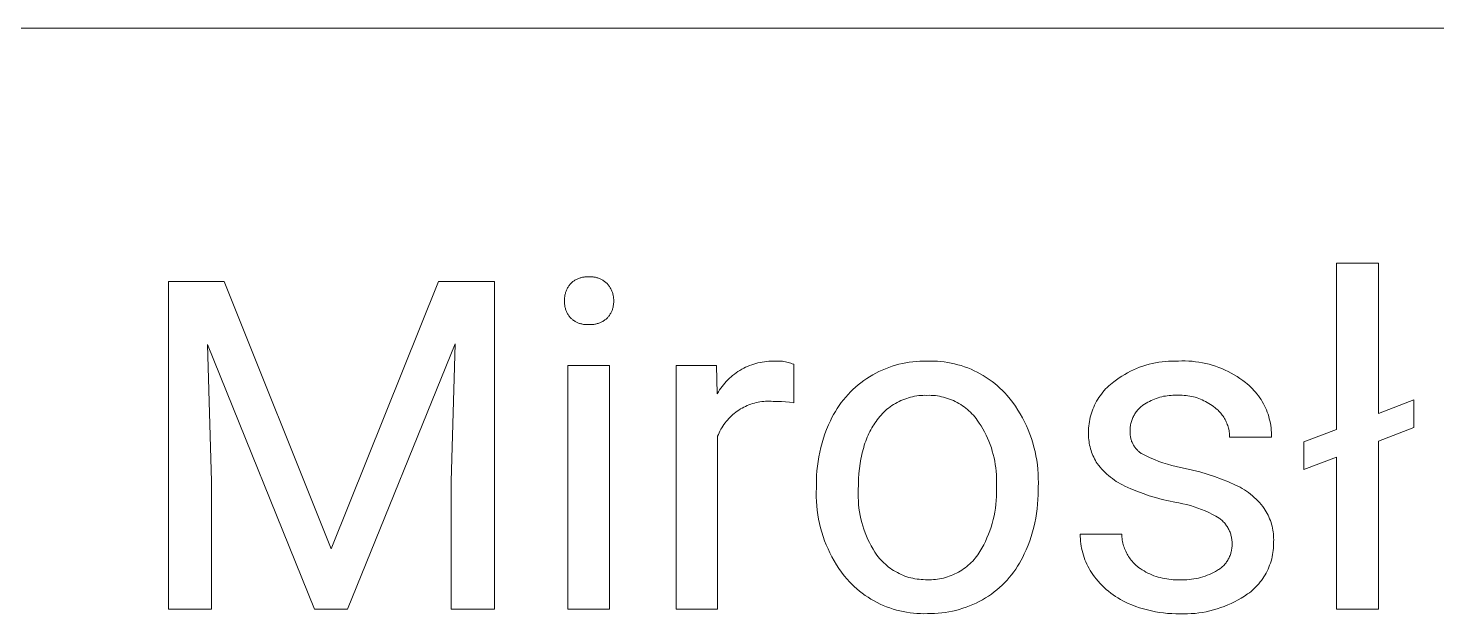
# Model space of a CAD drawing. Header units: millimetres. Extents: x -987 to 2591, y -102 to 2398.
# Drawn here: x 1615.3 to 1760.9, y 237.6 to 298.1 of the extents above; entities that cross this region are included whole.
import ezdxf

# ---------------------------------------------------------------- set-up
doc = ezdxf.new("R2010")
doc.units = ezdxf.units.MM
doc.header["$MEASUREMENT"] = 0
doc.layers.add('Domyślny', color=7, linetype='Continuous', true_color=0x000000)

msp = doc.modelspace()

# ---------------------------------------------------------------- linework, layer by layer
at = {"layer": 'Domyślny', "color": 18, "lineweight": 15, "true_color": 0x000000}
for p, q in [((2587.3, 298.15), (1238.65, 298.15)), ((1750.54, 256.67), (1750.54, 273.85)), ((1750.54, 273.85), (1754.87, 273.85)), ((1754.87, 273.85), (1754.87, 258.32)), ((1672.49, 272.38), (1672.57, 272.4)), ((1672.57, 272.4), (1672.65, 272.42)), ((1672.65, 272.42), (1672.74, 272.43)), ((1672.74, 272.43), (1672.82, 272.44)), ((1672.82, 272.44), (1672.9, 272.45)), ((1672.9, 272.45), (1672.99, 272.45)), ((1672.99, 272.45), (1673.07, 272.45)), ((1673.07, 272.45), (1673.15, 272.45)), ((1673.15, 272.45), (1673.24, 272.45)), ((1673.24, 272.45), (1673.32, 272.45)), ((1673.32, 272.45), (1673.41, 272.45)), ((1673.41, 272.45), (1673.49, 272.45)), ((1673.49, 272.45), (1673.58, 272.45)), ((1673.58, 272.45), (1673.66, 272.44)), ((1673.66, 272.44), (1673.74, 272.43)), ((1673.74, 272.43), (1673.83, 272.42)), ((1673.83, 272.42), (1673.91, 272.4)), ((1673.91, 272.4), (1673.99, 272.38)), ((1629.75, 238.1), (1629.75, 271.98)), ((1629.75, 271.98), (1635.52, 271.98)), ((1635.52, 271.98), (1646.6, 244.34)), ((1646.6, 244.34), (1657.67, 271.98)), ((1657.67, 271.98), (1663.47, 271.98)), ((1663.47, 271.98), (1663.47, 238.1)), ((1670.85, 270.9), (1670.88, 270.98)), ((1670.88, 270.98), (1670.92, 271.06)), ((1670.92, 271.06), (1670.95, 271.14)), ((1670.95, 271.14), (1670.99, 271.22)), ((1670.99, 271.22), (1671.03, 271.3)), ((1671.03, 271.3), (1671.08, 271.37)), ((1671.08, 271.37), (1671.12, 271.44)), ((1671.12, 271.44), (1671.17, 271.52)), ((1671.17, 271.52), (1671.22, 271.59)), ((1671.22, 271.59), (1671.28, 271.66)), ((1671.28, 271.66), (1671.33, 271.72)), ((1671.33, 271.72), (1671.39, 271.78)), ((1671.39, 271.78), (1671.45, 271.84)), ((1671.45, 271.84), (1671.52, 271.89)), ((1671.52, 271.89), (1671.58, 271.95)), ((1671.58, 271.95), (1671.65, 272)), ((1671.65, 272), (1671.72, 272.04)), ((1671.72, 272.04), (1671.79, 272.09)), ((1671.79, 272.09), (1671.86, 272.13)), ((1671.86, 272.13), (1671.94, 272.17)), ((1671.94, 272.17), (1672.01, 272.21)), ((1672.01, 272.21), (1672.09, 272.25)), ((1672.09, 272.25), (1672.17, 272.28)), ((1672.17, 272.28), (1672.25, 272.31)), ((1672.25, 272.31), (1672.33, 272.34)), ((1672.33, 272.34), (1672.41, 272.36)), ((1672.41, 272.36), (1672.49, 272.38)), ((1673.99, 272.38), (1674.07, 272.36)), ((1674.07, 272.36), (1674.15, 272.33)), ((1674.15, 272.33), (1674.23, 272.31)), ((1674.23, 272.31), (1674.31, 272.28)), ((1674.31, 272.28), (1674.39, 272.24)), ((1674.39, 272.24), (1674.46, 272.21)), ((1674.46, 272.21), (1674.54, 272.17)), ((1674.54, 272.17), (1674.61, 272.13)), ((1674.61, 272.13), (1674.69, 272.09)), ((1674.69, 272.09), (1674.76, 272.04)), ((1674.76, 272.04), (1674.83, 271.99)), ((1674.83, 271.99), (1674.89, 271.94)), ((1674.89, 271.94), (1674.96, 271.89)), ((1674.96, 271.89), (1675.02, 271.84)), ((1675.02, 271.84), (1675.09, 271.78)), ((1675.09, 271.78), (1675.15, 271.72)), ((1675.15, 271.72), (1675.2, 271.66)), ((1675.2, 271.66), (1675.26, 271.59)), ((1675.26, 271.59), (1675.31, 271.52)), ((1675.31, 271.52), (1675.36, 271.45)), ((1675.36, 271.45), (1675.41, 271.37)), ((1675.41, 271.37), (1675.45, 271.3)), ((1675.45, 271.3), (1675.5, 271.22)), ((1675.5, 271.22), (1675.54, 271.14)), ((1675.54, 271.14), (1675.57, 271.07)), ((1675.57, 271.07), (1675.61, 270.98)), ((1675.61, 270.98), (1675.64, 270.9)), ((1670.7, 270.13), (1670.71, 270.22)), ((1670.7, 270.05), (1670.7, 270.13)), ((1670.7, 269.96), (1670.7, 270.05)), ((1670.7, 269.87), (1670.7, 269.96)), ((1670.7, 269.79), (1670.7, 269.87)), ((1670.71, 269.7), (1670.7, 269.79)), ((1670.71, 270.22), (1670.72, 270.31)), ((1670.71, 269.61), (1670.71, 269.7)), ((1670.73, 269.53), (1670.71, 269.61)), ((1670.72, 270.31), (1670.73, 270.39)), ((1670.73, 270.39), (1670.74, 270.48)), ((1670.74, 269.44), (1670.73, 269.53)), ((1670.74, 270.48), (1670.76, 270.57)), ((1670.76, 270.57), (1670.78, 270.65)), ((1670.78, 270.65), (1670.8, 270.73)), ((1670.8, 270.73), (1670.82, 270.82)), ((1670.82, 270.82), (1670.85, 270.9)), ((1675.64, 270.9), (1675.67, 270.82)), ((1675.67, 270.82), (1675.7, 270.74)), ((1675.7, 270.74), (1675.72, 270.65)), ((1675.72, 270.65), (1675.74, 270.57)), ((1675.74, 270.57), (1675.76, 270.48)), ((1675.76, 270.48), (1675.77, 270.4)), ((1675.78, 269.54), (1675.76, 269.46)), ((1675.77, 270.4), (1675.78, 270.31)), ((1675.78, 270.31), (1675.79, 270.22)), ((1675.79, 269.63), (1675.78, 269.54)), ((1675.79, 270.22), (1675.8, 270.13)), ((1675.8, 269.79), (1675.79, 269.71)), ((1675.79, 269.71), (1675.79, 269.63)), ((1675.8, 270.13), (1675.8, 270.05)), ((1675.8, 270.05), (1675.8, 269.96)), ((1675.8, 269.96), (1675.8, 269.88)), ((1675.8, 269.88), (1675.8, 269.79)), ((1670.76, 269.36), (1670.74, 269.44)), ((1670.77, 269.27), (1670.76, 269.36)), ((1670.8, 269.19), (1670.77, 269.27)), ((1670.82, 269.11), (1670.8, 269.19)), ((1670.85, 269.02), (1670.82, 269.11)), ((1670.88, 268.94), (1670.85, 269.02)), ((1670.91, 268.86), (1670.88, 268.94)), ((1670.95, 268.78), (1670.91, 268.86)), ((1670.99, 268.71), (1670.95, 268.78)), ((1671.03, 268.63), (1670.99, 268.71)), ((1671.08, 268.56), (1671.03, 268.63)), ((1671.12, 268.48), (1671.08, 268.56)), ((1671.17, 268.41), (1671.12, 268.48)), ((1671.22, 268.34), (1671.17, 268.41)), ((1671.28, 268.27), (1671.22, 268.34)), ((1671.33, 268.21), (1671.28, 268.27)), ((1671.39, 268.15), (1671.33, 268.21)), ((1671.46, 268.1), (1671.39, 268.15)), ((1671.52, 268.04), (1671.46, 268.1)), ((1671.59, 267.99), (1671.52, 268.04)), ((1674.95, 268.04), (1674.88, 267.99)), ((1675.02, 268.09), (1674.95, 268.04)), ((1675.08, 268.15), (1675.02, 268.09)), ((1675.15, 268.21), (1675.08, 268.15)), ((1675.2, 268.27), (1675.15, 268.21)), ((1675.25, 268.33), (1675.2, 268.27)), ((1675.3, 268.4), (1675.25, 268.33)), ((1675.35, 268.47), (1675.3, 268.4)), ((1675.4, 268.54), (1675.35, 268.47)), ((1675.44, 268.61), (1675.4, 268.54)), ((1675.49, 268.68), (1675.44, 268.61)), ((1675.53, 268.75), (1675.49, 268.68)), ((1675.56, 268.83), (1675.53, 268.75)), ((1675.6, 268.9), (1675.56, 268.83)), ((1675.63, 268.98), (1675.6, 268.9)), ((1675.66, 269.06), (1675.63, 268.98)), ((1675.68, 269.14), (1675.66, 269.06)), ((1675.71, 269.22), (1675.68, 269.14)), ((1675.73, 269.3), (1675.71, 269.22)), ((1675.75, 269.38), (1675.73, 269.3)), ((1675.76, 269.46), (1675.75, 269.38)), ((1671.66, 267.94), (1671.59, 267.99)), ((1671.73, 267.9), (1671.66, 267.94)), ((1671.8, 267.85), (1671.73, 267.9)), ((1671.87, 267.81), (1671.8, 267.85)), ((1671.94, 267.77), (1671.87, 267.81)), ((1672.02, 267.74), (1671.94, 267.77)), ((1672.1, 267.7), (1672.02, 267.74)), ((1672.17, 267.67), (1672.1, 267.7)), ((1672.25, 267.64), (1672.17, 267.67)), ((1672.33, 267.62), (1672.25, 267.64)), ((1672.41, 267.6), (1672.33, 267.62)), ((1672.49, 267.58), (1672.41, 267.6)), ((1672.57, 267.56), (1672.49, 267.58)), ((1672.66, 267.54), (1672.57, 267.56)), ((1672.74, 267.53), (1672.66, 267.54)), ((1672.82, 267.52), (1672.74, 267.53)), ((1672.91, 267.52), (1672.82, 267.52)), ((1672.99, 267.51), (1672.91, 267.52)), ((1673.07, 267.51), (1672.99, 267.51)), ((1673.16, 267.51), (1673.07, 267.51)), ((1673.24, 267.52), (1673.16, 267.51)), ((1673.33, 267.51), (1673.24, 267.52)), ((1673.41, 267.51), (1673.33, 267.51)), ((1673.5, 267.51), (1673.41, 267.51)), ((1673.59, 267.52), (1673.5, 267.51)), ((1673.67, 267.52), (1673.59, 267.52)), ((1673.76, 267.53), (1673.67, 267.52)), ((1673.85, 267.55), (1673.76, 267.53)), ((1673.93, 267.56), (1673.85, 267.55)), ((1674.02, 267.58), (1673.93, 267.56)), ((1674.1, 267.61), (1674.02, 267.58)), ((1674.18, 267.63), (1674.1, 267.61)), ((1674.27, 267.66), (1674.18, 267.63)), ((1674.35, 267.69), (1674.27, 267.66)), ((1674.43, 267.73), (1674.35, 267.69)), ((1674.51, 267.76), (1674.43, 267.73)), ((1674.58, 267.8), (1674.51, 267.76)), ((1674.66, 267.84), (1674.58, 267.8)), ((1674.73, 267.89), (1674.66, 267.84)), ((1674.81, 267.94), (1674.73, 267.89)), ((1674.88, 267.99), (1674.81, 267.94)), ((1644.87, 238.1), (1633.78, 265.46)), ((1633.78, 265.46), (1634.22, 251.3)), ((1659.42, 265.54), (1648.29, 238.1)), ((1659, 251.3), (1659.42, 265.54)), ((1691.16, 263.64), (1691.38, 263.68)), ((1691.38, 263.68), (1691.61, 263.71)), ((1691.61, 263.71), (1691.83, 263.73)), ((1691.83, 263.73), (1692.06, 263.74)), ((1692.06, 263.74), (1692.28, 263.74)), ((1692.28, 263.74), (1692.51, 263.74)), ((1692.51, 263.74), (1692.66, 263.75)), ((1692.66, 263.75), (1692.81, 263.75)), ((1692.81, 263.75), (1692.96, 263.74)), ((1692.96, 263.74), (1693.11, 263.73)), ((1693.11, 263.73), (1693.26, 263.72)), ((1693.26, 263.72), (1693.4, 263.7)), ((1693.4, 263.7), (1693.55, 263.67)), ((1693.55, 263.67), (1693.7, 263.64)), ((1706.37, 263.62), (1706.73, 263.67)), ((1706.73, 263.67), (1707.1, 263.71)), ((1707.1, 263.71), (1707.46, 263.73)), ((1707.46, 263.73), (1707.83, 263.74)), ((1707.83, 263.74), (1708.19, 263.74)), ((1708.19, 263.74), (1708.55, 263.75)), ((1708.55, 263.75), (1708.91, 263.74)), ((1708.91, 263.74), (1709.27, 263.73)), ((1709.27, 263.73), (1709.63, 263.7)), ((1709.63, 263.7), (1709.98, 263.66)), ((1709.98, 263.66), (1710.34, 263.6)), ((1732.16, 263.63), (1732.5, 263.67)), ((1732.5, 263.67), (1732.84, 263.71)), ((1732.84, 263.71), (1733.18, 263.74)), ((1733.18, 263.74), (1733.52, 263.75)), ((1733.52, 263.75), (1733.86, 263.75)), ((1733.86, 263.75), (1734.2, 263.75)), ((1734.2, 263.75), (1734.56, 263.76)), ((1734.56, 263.76), (1734.91, 263.76)), ((1734.91, 263.76), (1735.26, 263.74)), ((1735.26, 263.74), (1735.62, 263.72)), ((1735.62, 263.72), (1735.97, 263.68)), ((1735.97, 263.68), (1736.32, 263.63)), ((1671.06, 238.1), (1671.06, 263.28)), ((1671.06, 263.28), (1675.36, 263.28)), ((1675.36, 263.28), (1675.36, 238.1)), ((1682.25, 238.1), (1682.25, 263.28)), ((1682.25, 263.28), (1686.43, 263.28)), ((1686.43, 263.28), (1686.5, 260.37)), ((1687.93, 262.11), (1688.1, 262.25)), ((1688.1, 262.25), (1688.28, 262.39)), ((1688.28, 262.39), (1688.46, 262.53)), ((1688.46, 262.53), (1688.65, 262.65)), ((1688.65, 262.65), (1688.84, 262.77)), ((1688.84, 262.77), (1689.04, 262.89)), ((1689.04, 262.89), (1689.24, 263)), ((1689.24, 263), (1689.44, 263.1)), ((1689.44, 263.1), (1689.65, 263.19)), ((1689.65, 263.19), (1689.85, 263.28)), ((1689.85, 263.28), (1690.07, 263.36)), ((1690.07, 263.36), (1690.28, 263.43)), ((1690.28, 263.43), (1690.5, 263.49)), ((1690.5, 263.49), (1690.72, 263.55)), ((1690.72, 263.55), (1690.94, 263.6)), ((1690.94, 263.6), (1691.16, 263.64)), ((1693.7, 263.64), (1693.85, 263.61)), ((1693.85, 263.61), (1693.99, 263.57)), ((1693.99, 263.57), (1694.13, 263.52)), ((1694.13, 263.52), (1694.27, 263.47)), ((1694.27, 263.47), (1694.41, 263.42)), ((1694.41, 263.42), (1694.41, 259.42)), ((1702.26, 262.13), (1702.58, 262.32)), ((1702.58, 262.32), (1702.9, 262.49)), ((1702.9, 262.49), (1703.23, 262.66)), ((1703.23, 262.66), (1703.56, 262.81)), ((1703.56, 262.81), (1703.9, 262.95)), ((1703.9, 262.95), (1704.24, 263.08)), ((1704.24, 263.08), (1704.59, 263.2)), ((1704.59, 263.2), (1704.94, 263.31)), ((1704.94, 263.31), (1705.29, 263.41)), ((1705.29, 263.41), (1705.65, 263.49)), ((1705.65, 263.49), (1706.01, 263.56)), ((1706.01, 263.56), (1706.37, 263.62)), ((1710.34, 263.6), (1710.69, 263.54)), ((1710.69, 263.54), (1711.04, 263.46)), ((1711.04, 263.46), (1711.39, 263.37)), ((1711.39, 263.37), (1711.74, 263.27)), ((1711.74, 263.27), (1712.08, 263.15)), ((1712.08, 263.15), (1712.41, 263.03)), ((1712.41, 263.03), (1712.75, 262.89)), ((1712.75, 262.89), (1713.07, 262.75)), ((1713.07, 262.75), (1713.4, 262.59)), ((1713.4, 262.59), (1713.71, 262.42)), ((1713.71, 262.42), (1714.02, 262.24)), ((1714.02, 262.24), (1714.33, 262.05)), ((1728.35, 262.19), (1728.64, 262.37)), ((1728.64, 262.37), (1728.94, 262.53)), ((1728.94, 262.53), (1729.24, 262.69)), ((1729.24, 262.69), (1729.55, 262.84)), ((1729.55, 262.84), (1729.86, 262.97)), ((1729.86, 262.97), (1730.18, 263.1)), ((1730.18, 263.1), (1730.5, 263.22)), ((1730.5, 263.22), (1730.83, 263.32)), ((1730.83, 263.32), (1731.16, 263.41)), ((1731.16, 263.41), (1731.49, 263.49)), ((1731.49, 263.49), (1731.82, 263.57)), ((1731.82, 263.57), (1732.16, 263.63)), ((1736.32, 263.63), (1736.67, 263.57)), ((1736.67, 263.57), (1737.02, 263.49)), ((1737.02, 263.49), (1737.36, 263.41)), ((1737.36, 263.41), (1737.7, 263.31)), ((1737.7, 263.31), (1738.04, 263.21)), ((1738.04, 263.21), (1738.37, 263.09)), ((1738.37, 263.09), (1738.7, 262.96)), ((1738.7, 262.96), (1739.02, 262.82)), ((1739.02, 262.82), (1739.34, 262.66)), ((1739.34, 262.66), (1739.66, 262.5)), ((1739.66, 262.5), (1739.97, 262.33)), ((1739.97, 262.33), (1740.27, 262.14)), ((1686.62, 260.56), (1686.74, 260.76)), ((1686.74, 260.76), (1686.87, 260.94)), ((1686.87, 260.94), (1687, 261.12)), ((1687, 261.12), (1687.14, 261.3)), ((1687.14, 261.3), (1687.29, 261.47)), ((1687.29, 261.47), (1687.44, 261.64)), ((1687.44, 261.64), (1687.6, 261.8)), ((1687.6, 261.8), (1687.76, 261.96)), ((1687.76, 261.96), (1687.93, 262.11)), ((1700.28, 260.55), (1700.54, 260.8)), ((1700.54, 260.8), (1700.81, 261.05)), ((1700.81, 261.05), (1701.08, 261.28)), ((1701.08, 261.28), (1701.37, 261.51)), ((1701.37, 261.51), (1701.66, 261.73)), ((1701.66, 261.73), (1701.96, 261.94)), ((1701.96, 261.94), (1702.26, 262.13)), ((1714.33, 262.05), (1714.63, 261.85)), ((1714.63, 261.85), (1714.92, 261.64)), ((1714.92, 261.64), (1715.2, 261.42)), ((1715.2, 261.42), (1715.48, 261.19)), ((1715.48, 261.19), (1715.74, 260.95)), ((1715.74, 260.95), (1716, 260.7)), ((1726.52, 260.69), (1726.67, 260.86)), ((1726.67, 260.86), (1726.83, 261.02)), ((1726.83, 261.02), (1726.99, 261.17)), ((1726.99, 261.17), (1727.16, 261.32)), ((1727.16, 261.32), (1727.33, 261.46)), ((1727.33, 261.46), (1727.51, 261.6)), ((1727.51, 261.6), (1727.78, 261.81)), ((1727.78, 261.81), (1728.06, 262)), ((1728.06, 262), (1728.35, 262.19)), ((1740.27, 262.14), (1740.56, 261.95)), ((1740.56, 261.95), (1740.85, 261.74)), ((1740.85, 261.74), (1741.14, 261.53)), ((1741.14, 261.53), (1741.32, 261.38)), ((1741.32, 261.38), (1741.5, 261.22)), ((1741.5, 261.22), (1741.68, 261.06)), ((1741.68, 261.06), (1741.85, 260.89)), ((1741.85, 260.89), (1742.01, 260.71)), ((1686.5, 260.37), (1686.62, 260.56)), ((1689.97, 259.29), (1689.79, 259.22)), ((1690.16, 259.35), (1689.97, 259.29)), ((1690.35, 259.4), (1690.16, 259.35)), ((1690.54, 259.45), (1690.35, 259.4)), ((1690.73, 259.49), (1690.54, 259.45)), ((1690.92, 259.53), (1690.73, 259.49)), ((1691.12, 259.56), (1690.92, 259.53)), ((1691.31, 259.58), (1691.12, 259.56)), ((1691.51, 259.59), (1691.31, 259.58)), ((1691.7, 259.6), (1691.51, 259.59)), ((1691.9, 259.6), (1691.7, 259.6)), ((1692.1, 259.6), (1691.9, 259.6)), ((1692.29, 259.58), (1692.1, 259.6)), ((1692.72, 259.58), (1692.29, 259.58)), ((1693.15, 259.56), (1692.72, 259.58)), ((1693.57, 259.53), (1693.15, 259.56)), ((1693.99, 259.48), (1693.57, 259.53)), ((1694.41, 259.42), (1693.99, 259.48)), ((1699.12, 259.15), (1699.33, 259.45)), ((1699.33, 259.45), (1699.56, 259.73)), ((1699.56, 259.73), (1699.79, 260.01)), ((1699.79, 260.01), (1700.03, 260.28)), ((1700.03, 260.28), (1700.28, 260.55)), ((1704.93, 259.37), (1704.75, 259.26)), ((1705.12, 259.47), (1704.93, 259.37)), ((1705.31, 259.57), (1705.12, 259.47)), ((1705.5, 259.66), (1705.31, 259.57)), ((1705.7, 259.75), (1705.5, 259.66)), ((1705.89, 259.82), (1705.7, 259.75)), ((1706.1, 259.89), (1705.89, 259.82)), ((1706.3, 259.96), (1706.1, 259.89)), ((1706.5, 260.01), (1706.3, 259.96)), ((1706.71, 260.06), (1706.5, 260.01)), ((1706.92, 260.1), (1706.71, 260.06)), ((1707.13, 260.14), (1706.92, 260.1)), ((1707.34, 260.17), (1707.13, 260.14)), ((1707.55, 260.19), (1707.34, 260.17)), ((1707.77, 260.2), (1707.55, 260.19)), ((1707.98, 260.21), (1707.77, 260.2)), ((1708.19, 260.2), (1707.98, 260.21)), ((1708.41, 260.21), (1708.19, 260.2)), ((1708.63, 260.2), (1708.41, 260.21)), ((1708.84, 260.19), (1708.63, 260.2)), ((1709.06, 260.17), (1708.84, 260.19)), ((1709.27, 260.14), (1709.06, 260.17)), ((1709.48, 260.11), (1709.27, 260.14)), ((1709.69, 260.06), (1709.48, 260.11)), ((1709.9, 260.01), (1709.69, 260.06)), ((1710.11, 259.96), (1709.9, 260.01)), ((1710.32, 259.89), (1710.11, 259.96)), ((1710.52, 259.82), (1710.32, 259.89)), ((1710.72, 259.74), (1710.52, 259.82)), ((1710.92, 259.66), (1710.72, 259.74)), ((1711.12, 259.57), (1710.92, 259.66)), ((1711.31, 259.47), (1711.12, 259.57)), ((1711.5, 259.36), (1711.31, 259.47)), ((1711.68, 259.25), (1711.5, 259.36)), ((1716, 260.7), (1716.26, 260.45)), ((1716.26, 260.45), (1716.5, 260.18)), ((1716.5, 260.18), (1716.79, 259.82)), ((1716.79, 259.82), (1717.07, 259.45)), ((1717.07, 259.45), (1717.34, 259.07)), ((1725.53, 259.2), (1725.63, 259.4)), ((1725.63, 259.4), (1725.74, 259.59)), ((1725.74, 259.59), (1725.85, 259.79)), ((1725.85, 259.79), (1725.97, 259.98)), ((1725.97, 259.98), (1726.1, 260.16)), ((1726.1, 260.16), (1726.23, 260.34)), ((1726.23, 260.34), (1726.37, 260.52)), ((1726.37, 260.52), (1726.52, 260.69)), ((1730.69, 259.29), (1730.53, 259.18)), ((1730.86, 259.39), (1730.69, 259.29)), ((1731.03, 259.49), (1730.86, 259.39)), ((1731.2, 259.58), (1731.03, 259.49)), ((1731.37, 259.67), (1731.2, 259.58)), ((1731.55, 259.75), (1731.37, 259.67)), ((1731.73, 259.82), (1731.55, 259.75)), ((1731.91, 259.89), (1731.73, 259.82)), ((1732.1, 259.95), (1731.91, 259.89)), ((1732.28, 260.01), (1732.1, 259.95)), ((1732.47, 260.06), (1732.28, 260.01)), ((1732.66, 260.1), (1732.47, 260.06)), ((1732.85, 260.13), (1732.66, 260.1)), ((1733.04, 260.16), (1732.85, 260.13)), ((1733.23, 260.19), (1733.04, 260.16)), ((1733.43, 260.2), (1733.23, 260.19)), ((1733.62, 260.22), (1733.43, 260.2)), ((1733.81, 260.22), (1733.62, 260.22)), ((1734.01, 260.22), (1733.81, 260.22)), ((1734.2, 260.21), (1734.01, 260.22)), ((1734.4, 260.21), (1734.2, 260.21)), ((1734.59, 260.21), (1734.4, 260.21)), ((1734.79, 260.2), (1734.59, 260.21)), ((1734.98, 260.18), (1734.79, 260.2)), ((1735.17, 260.16), (1734.98, 260.18)), ((1735.36, 260.13), (1735.17, 260.16)), ((1735.55, 260.09), (1735.36, 260.13)), ((1735.74, 260.05), (1735.55, 260.09)), ((1735.93, 260), (1735.74, 260.05)), ((1736.12, 259.94), (1735.93, 260)), ((1736.3, 259.88), (1736.12, 259.94)), ((1736.48, 259.81), (1736.3, 259.88)), ((1736.66, 259.74), (1736.48, 259.81)), ((1736.84, 259.65), (1736.66, 259.74)), ((1737.01, 259.57), (1736.84, 259.65)), ((1737.18, 259.47), (1737.01, 259.57)), ((1737.35, 259.37), (1737.18, 259.47)), ((1737.51, 259.27), (1737.35, 259.37)), ((1742.01, 260.71), (1742.17, 260.53)), ((1742.17, 260.53), (1742.32, 260.35)), ((1742.32, 260.35), (1742.47, 260.15)), ((1742.47, 260.15), (1742.61, 259.96)), ((1742.61, 259.96), (1742.74, 259.76)), ((1742.74, 259.76), (1742.86, 259.55)), ((1742.86, 259.55), (1742.98, 259.34)), ((1742.98, 259.34), (1743.09, 259.13)), ((1754.87, 258.32), (1758.55, 259.74)), ((1758.55, 259.74), (1758.55, 256.88)), ((1687.83, 257.94), (1687.69, 257.8)), ((1687.97, 258.08), (1687.83, 257.94)), ((1688.11, 258.21), (1687.97, 258.08)), ((1688.26, 258.33), (1688.11, 258.21)), ((1688.42, 258.46), (1688.26, 258.33)), ((1688.58, 258.57), (1688.42, 258.46)), ((1688.74, 258.68), (1688.58, 258.57)), ((1688.91, 258.79), (1688.74, 258.68)), ((1689.08, 258.88), (1688.91, 258.79)), ((1689.25, 258.98), (1689.08, 258.88)), ((1689.43, 259.06), (1689.25, 258.98)), ((1689.6, 259.14), (1689.43, 259.06)), ((1689.79, 259.22), (1689.6, 259.14)), ((1698.21, 257.58), (1698.37, 257.91)), ((1698.37, 257.91), (1698.54, 258.23)), ((1698.54, 258.23), (1698.73, 258.54)), ((1698.73, 258.54), (1698.92, 258.85)), ((1698.92, 258.85), (1699.12, 259.15)), ((1703.18, 257.84), (1703.05, 257.67)), ((1703.31, 258), (1703.18, 257.84)), ((1703.45, 258.16), (1703.31, 258)), ((1703.59, 258.32), (1703.45, 258.16)), ((1703.75, 258.47), (1703.59, 258.32)), ((1703.9, 258.62), (1703.75, 258.47)), ((1704.06, 258.76), (1703.9, 258.62)), ((1704.23, 258.89), (1704.06, 258.76)), ((1704.4, 259.02), (1704.23, 258.89)), ((1704.57, 259.14), (1704.4, 259.02)), ((1704.75, 259.26), (1704.57, 259.14)), ((1711.86, 259.13), (1711.68, 259.25)), ((1712.04, 259.01), (1711.86, 259.13)), ((1712.21, 258.88), (1712.04, 259.01)), ((1712.38, 258.74), (1712.21, 258.88)), ((1712.54, 258.6), (1712.38, 258.74)), ((1712.7, 258.45), (1712.54, 258.6)), ((1712.85, 258.29), (1712.7, 258.45)), ((1713, 258.14), (1712.85, 258.29)), ((1713.14, 257.97), (1713, 258.14)), ((1713.27, 257.8), (1713.14, 257.97)), ((1717.34, 259.07), (1717.59, 258.68)), ((1717.59, 258.68), (1717.84, 258.28)), ((1717.84, 258.28), (1718.06, 257.88)), ((1718.06, 257.88), (1718.28, 257.46)), ((1725.03, 257.71), (1725.08, 257.93)), ((1725.08, 257.93), (1725.14, 258.15)), ((1725.14, 258.15), (1725.2, 258.36)), ((1725.2, 258.36), (1725.27, 258.57)), ((1725.27, 258.57), (1725.35, 258.78)), ((1725.35, 258.78), (1725.44, 258.99)), ((1725.44, 258.99), (1725.53, 259.2)), ((1729.49, 257.91), (1729.44, 257.81)), ((1729.54, 258.01), (1729.49, 257.91)), ((1729.59, 258.11), (1729.54, 258.01)), ((1729.64, 258.2), (1729.59, 258.11)), ((1729.7, 258.3), (1729.64, 258.2)), ((1729.76, 258.39), (1729.7, 258.3)), ((1729.82, 258.48), (1729.76, 258.39)), ((1729.89, 258.57), (1729.82, 258.48)), ((1729.96, 258.66), (1729.89, 258.57)), ((1730.04, 258.74), (1729.96, 258.66)), ((1730.11, 258.82), (1730.04, 258.74)), ((1730.19, 258.9), (1730.11, 258.82)), ((1730.27, 258.97), (1730.19, 258.9)), ((1730.36, 259.05), (1730.27, 258.97)), ((1730.44, 259.12), (1730.36, 259.05)), ((1730.53, 259.18), (1730.44, 259.12)), ((1737.67, 259.16), (1737.51, 259.27)), ((1737.83, 259.04), (1737.67, 259.16)), ((1737.98, 258.92), (1737.83, 259.04)), ((1738.08, 258.84), (1737.98, 258.92)), ((1738.19, 258.75), (1738.08, 258.84)), ((1738.29, 258.66), (1738.19, 258.75)), ((1738.38, 258.56), (1738.29, 258.66)), ((1738.48, 258.46), (1738.38, 258.56)), ((1738.57, 258.36), (1738.48, 258.46)), ((1738.65, 258.26), (1738.57, 258.36)), ((1738.73, 258.15), (1738.65, 258.26)), ((1738.81, 258.04), (1738.73, 258.15)), ((1738.89, 257.93), (1738.81, 258.04)), ((1738.96, 257.81), (1738.89, 257.93)), ((1743.09, 259.13), (1743.19, 258.91)), ((1743.19, 258.91), (1743.29, 258.69)), ((1743.29, 258.69), (1743.38, 258.47)), ((1743.38, 258.47), (1743.46, 258.24)), ((1743.46, 258.24), (1743.53, 258.02)), ((1743.53, 258.02), (1743.59, 257.78)), ((1686.79, 256.51), (1686.71, 256.34)), ((1686.88, 256.69), (1686.79, 256.51)), ((1686.98, 256.86), (1686.88, 256.69)), ((1687.09, 257.02), (1686.98, 256.86)), ((1687.2, 257.19), (1687.09, 257.02)), ((1687.31, 257.35), (1687.2, 257.19)), ((1687.43, 257.5), (1687.31, 257.35)), ((1687.56, 257.65), (1687.43, 257.5)), ((1687.69, 257.8), (1687.56, 257.65)), ((1697.64, 256.22), (1697.82, 256.68)), ((1697.82, 256.68), (1698.01, 257.14)), ((1698.01, 257.14), (1698.21, 257.58)), ((1702.29, 256.46), (1702.19, 256.27)), ((1702.38, 256.64), (1702.29, 256.46)), ((1702.49, 256.83), (1702.38, 256.64)), ((1702.59, 257), (1702.49, 256.83)), ((1702.7, 257.17), (1702.59, 257)), ((1702.81, 257.34), (1702.7, 257.17)), ((1702.93, 257.51), (1702.81, 257.34)), ((1703.05, 257.67), (1702.93, 257.51)), ((1713.4, 257.63), (1713.27, 257.8)), ((1713.6, 257.34), (1713.4, 257.63)), ((1713.79, 257.04), (1713.6, 257.34)), ((1713.98, 256.73), (1713.79, 257.04)), ((1714.15, 256.42), (1713.98, 256.73)), ((1714.31, 256.1), (1714.15, 256.42)), ((1718.28, 257.46), (1718.48, 257.04)), ((1718.48, 257.04), (1718.66, 256.62)), ((1718.66, 256.62), (1718.83, 256.19)), ((1724.9, 256.6), (1724.91, 256.82)), ((1724.9, 256.37), (1724.9, 256.6)), ((1724.9, 256.18), (1724.9, 256.37)), ((1724.91, 256.82), (1724.93, 257.04)), ((1724.93, 257.04), (1724.96, 257.27)), ((1724.96, 257.27), (1724.99, 257.49)), ((1724.99, 257.49), (1725.03, 257.71)), ((1729.21, 256.84), (1729.2, 256.73)), ((1729.2, 256.73), (1729.2, 256.61)), ((1729.2, 256.61), (1729.2, 256.5)), ((1729.2, 256.5), (1729.2, 256.41)), ((1729.2, 256.41), (1729.2, 256.32)), ((1729.22, 256.95), (1729.21, 256.84)), ((1729.23, 257.06), (1729.22, 256.95)), ((1729.25, 257.17), (1729.23, 257.06)), ((1729.28, 257.28), (1729.25, 257.17)), ((1729.3, 257.38), (1729.28, 257.28)), ((1729.33, 257.49), (1729.3, 257.38)), ((1729.37, 257.6), (1729.33, 257.49)), ((1729.4, 257.7), (1729.37, 257.6)), ((1729.44, 257.81), (1729.4, 257.7)), ((1739.02, 257.7), (1738.96, 257.81)), ((1739.09, 257.58), (1739.02, 257.7)), ((1739.14, 257.45), (1739.09, 257.58)), ((1739.2, 257.33), (1739.14, 257.45)), ((1739.25, 257.2), (1739.2, 257.33)), ((1739.29, 257.08), (1739.25, 257.2)), ((1739.33, 256.95), (1739.29, 257.08)), ((1739.37, 256.82), (1739.33, 256.95)), ((1739.4, 256.69), (1739.37, 256.82)), ((1739.43, 256.55), (1739.4, 256.69)), ((1739.45, 256.42), (1739.43, 256.55)), ((1739.47, 256.29), (1739.45, 256.42)), ((1743.59, 257.78), (1743.65, 257.55)), ((1743.65, 257.55), (1743.7, 257.32)), ((1743.7, 257.32), (1743.74, 257.08)), ((1743.74, 257.08), (1743.77, 256.84)), ((1743.77, 256.84), (1743.79, 256.6)), ((1743.79, 256.6), (1743.81, 256.36)), ((1747.18, 255.39), (1750.54, 256.67)), ((1758.55, 256.88), (1754.87, 255.46)), ((1686.63, 256.16), (1686.55, 255.97)), ((1686.55, 255.97), (1686.55, 238.1)), ((1686.71, 256.34), (1686.63, 256.16)), ((1697.22, 254.82), (1697.34, 255.29)), ((1697.34, 255.29), (1697.49, 255.76)), ((1697.49, 255.76), (1697.64, 256.22)), ((1701.71, 255.04), (1701.65, 254.82)), ((1701.78, 255.25), (1701.71, 255.04)), ((1701.86, 255.47), (1701.78, 255.25)), ((1701.94, 255.67), (1701.86, 255.47)), ((1702.02, 255.88), (1701.94, 255.67)), ((1702.1, 256.07), (1702.02, 255.88)), ((1702.19, 256.27), (1702.1, 256.07)), ((1714.46, 255.78), (1714.31, 256.1)), ((1714.6, 255.45), (1714.46, 255.78)), ((1714.73, 255.12), (1714.6, 255.45)), ((1714.85, 254.78), (1714.73, 255.12)), ((1718.83, 256.19), (1718.99, 255.75)), ((1718.99, 255.75), (1719.13, 255.3)), ((1719.13, 255.3), (1719.26, 254.86)), ((1724.9, 255.99), (1724.9, 256.18)), ((1724.91, 255.81), (1724.9, 255.99)), ((1724.93, 255.62), (1724.91, 255.81)), ((1724.95, 255.43), (1724.93, 255.62)), ((1724.98, 255.25), (1724.95, 255.43)), ((1725.01, 255.06), (1724.98, 255.25)), ((1725.06, 254.88), (1725.01, 255.06)), ((1729.2, 256.32), (1729.2, 256.23)), ((1729.2, 256.23), (1729.2, 256.14)), ((1729.2, 256.14), (1729.21, 256.05)), ((1729.21, 256.05), (1729.23, 255.97)), ((1729.23, 255.97), (1729.24, 255.88)), ((1729.24, 255.88), (1729.26, 255.79)), ((1729.26, 255.79), (1729.28, 255.7)), ((1729.28, 255.7), (1729.31, 255.61)), ((1729.31, 255.61), (1729.33, 255.53)), ((1729.33, 255.53), (1729.36, 255.44)), ((1729.36, 255.44), (1729.4, 255.36)), ((1729.4, 255.36), (1729.43, 255.28)), ((1729.43, 255.28), (1729.47, 255.2)), ((1729.47, 255.2), (1729.52, 255.12)), ((1729.52, 255.12), (1729.56, 255.04)), ((1729.56, 255.04), (1729.61, 254.96)), ((1729.61, 254.96), (1729.66, 254.89)), ((1739.48, 256.15), (1739.47, 256.29)), ((1739.49, 256.02), (1739.48, 256.15)), ((1739.49, 255.88), (1739.49, 256.02)), ((1743.82, 255.88), (1739.49, 255.88)), ((1743.81, 256.36), (1743.82, 256.12)), ((1743.82, 256.12), (1743.82, 255.88)), ((1747.18, 252.53), (1747.18, 255.39)), ((1754.87, 255.46), (1754.87, 238.11)), ((1696.93, 253.37), (1697.01, 253.86)), ((1697.01, 253.86), (1697.1, 254.34)), ((1697.1, 254.34), (1697.22, 254.82)), ((1701.37, 253.65), (1701.33, 253.41)), ((1701.42, 253.89), (1701.37, 253.65)), ((1701.47, 254.13), (1701.42, 253.89)), ((1701.52, 254.36), (1701.47, 254.13)), ((1701.58, 254.59), (1701.52, 254.36)), ((1701.65, 254.82), (1701.58, 254.59)), ((1714.95, 254.44), (1714.85, 254.78)), ((1715.05, 254.1), (1714.95, 254.44)), ((1715.13, 253.75), (1715.05, 254.1)), ((1715.2, 253.41), (1715.13, 253.75)), ((1719.26, 254.86), (1719.37, 254.4)), ((1719.37, 254.4), (1719.46, 253.95)), ((1719.46, 253.95), (1719.54, 253.49)), ((1719.54, 253.49), (1719.61, 253.03)), ((1725.1, 254.69), (1725.06, 254.88)), ((1725.16, 254.51), (1725.1, 254.69)), ((1725.22, 254.33), (1725.16, 254.51)), ((1725.28, 254.16), (1725.22, 254.33)), ((1725.36, 253.98), (1725.28, 254.16)), ((1725.44, 253.81), (1725.36, 253.98)), ((1725.52, 253.64), (1725.44, 253.81)), ((1725.61, 253.48), (1725.52, 253.64)), ((1725.7, 253.31), (1725.61, 253.48)), ((1729.66, 254.89), (1729.71, 254.82)), ((1729.71, 254.82), (1729.77, 254.75)), ((1729.77, 254.75), (1729.82, 254.68)), ((1729.82, 254.68), (1729.88, 254.61)), ((1729.88, 254.61), (1729.95, 254.54)), ((1729.95, 254.54), (1730.01, 254.48)), ((1730.01, 254.48), (1730.08, 254.42)), ((1730.08, 254.42), (1730.14, 254.36)), ((1730.14, 254.36), (1730.22, 254.31)), ((1730.22, 254.31), (1730.29, 254.25)), ((1730.29, 254.25), (1730.36, 254.2)), ((1730.36, 254.2), (1730.44, 254.16)), ((1730.44, 254.16), (1730.86, 253.94)), ((1730.86, 253.94), (1731.28, 253.74)), ((1731.28, 253.74), (1731.72, 253.56)), ((1731.72, 253.56), (1732.16, 253.38)), ((1750.54, 253.81), (1747.18, 252.53)), ((1750.54, 238.11), (1750.54, 253.81)), ((1696.78, 251.91), (1696.82, 252.4)), ((1696.82, 252.4), (1696.86, 252.88)), ((1696.86, 252.88), (1696.93, 253.37)), ((1701.16, 252.11), (1701.12, 251.56)), ((1701.22, 252.64), (1701.16, 252.11)), ((1701.28, 253.15), (1701.22, 252.64)), ((1701.33, 253.41), (1701.28, 253.15)), ((1715.26, 253.05), (1715.2, 253.41)), ((1715.31, 252.7), (1715.26, 253.05)), ((1715.35, 252.35), (1715.31, 252.7)), ((1715.37, 251.99), (1715.35, 252.35)), ((1719.61, 253.03), (1719.65, 252.57)), ((1719.65, 252.57), (1719.69, 252.1)), ((1719.69, 252.1), (1719.7, 251.64)), ((1725.8, 253.16), (1725.7, 253.31)), ((1725.95, 252.96), (1725.8, 253.16)), ((1726.11, 252.77), (1725.95, 252.96)), ((1726.27, 252.58), (1726.11, 252.77)), ((1726.44, 252.4), (1726.27, 252.58)), ((1726.62, 252.23), (1726.44, 252.4)), ((1726.8, 252.06), (1726.62, 252.23)), ((1726.98, 251.9), (1726.8, 252.06)), ((1732.16, 253.38), (1732.6, 253.22)), ((1732.6, 253.22), (1733.05, 253.08)), ((1733.05, 253.08), (1733.5, 252.95)), ((1733.5, 252.95), (1733.96, 252.83)), ((1733.96, 252.83), (1734.42, 252.73)), ((1734.42, 252.73), (1734.88, 252.64)), ((1734.88, 252.64), (1735.65, 252.47)), ((1735.65, 252.47), (1736.41, 252.28)), ((1736.41, 252.28), (1737.17, 252.06)), ((1737.17, 252.06), (1737.92, 251.81)), ((1634.22, 251.3), (1634.22, 238.1)), ((1659, 238.1), (1659, 251.3)), ((1696.75, 250.16), (1696.77, 250.63)), ((1696.77, 251.41), (1696.78, 251.91)), ((1696.77, 250.92), (1696.77, 251.41)), ((1696.77, 250.63), (1696.77, 250.92)), ((1701.1, 250.99), (1701.09, 250.41)), ((1701.12, 251.56), (1701.1, 250.99)), ((1715.39, 251.64), (1715.37, 251.99)), ((1715.38, 250.92), (1715.39, 251.28)), ((1715.39, 250.52), (1715.38, 250.92)), ((1715.39, 251.28), (1715.39, 251.64)), ((1719.71, 251.17), (1719.69, 250.71)), ((1719.69, 250.71), (1719.69, 250.41)), ((1719.7, 251.64), (1719.71, 251.17)), ((1727.17, 251.74), (1726.98, 251.9)), ((1727.37, 251.59), (1727.17, 251.74)), ((1727.57, 251.45), (1727.37, 251.59)), ((1727.77, 251.31), (1727.57, 251.45)), ((1727.98, 251.18), (1727.77, 251.31)), ((1728.2, 251.06), (1727.98, 251.18)), ((1728.42, 250.94), (1728.2, 251.06)), ((1728.64, 250.83), (1728.42, 250.94)), ((1729.26, 250.55), (1728.64, 250.83)), ((1729.9, 250.29), (1729.26, 250.55)), ((1737.92, 251.81), (1738.66, 251.54)), ((1738.66, 251.54), (1739.39, 251.25)), ((1739.39, 251.25), (1740.11, 250.93)), ((1740.11, 250.93), (1740.34, 250.82)), ((1740.34, 250.82), (1740.57, 250.7)), ((1740.57, 250.7), (1740.8, 250.57)), ((1740.8, 250.57), (1741.02, 250.44)), ((1696.75, 249.7), (1696.75, 250.16)), ((1696.77, 249.24), (1696.75, 249.7)), ((1696.8, 248.78), (1696.77, 249.24)), ((1701.09, 250.41), (1701.08, 250.04)), ((1701.08, 250.04), (1701.08, 249.66)), ((1701.08, 249.66), (1701.1, 249.29)), ((1701.1, 249.29), (1701.12, 248.91)), ((1715.33, 248.93), (1715.36, 249.33)), ((1715.36, 249.33), (1715.39, 249.73)), ((1715.4, 250.13), (1715.39, 250.52)), ((1715.39, 249.73), (1715.4, 250.13)), ((1719.67, 249.44), (1719.64, 248.95)), ((1719.69, 249.92), (1719.67, 249.44)), ((1719.69, 250.41), (1719.69, 249.92)), ((1730.54, 250.05), (1729.9, 250.29)), ((1731.18, 249.83), (1730.54, 250.05)), ((1731.84, 249.63), (1731.18, 249.83)), ((1732.5, 249.45), (1731.84, 249.63)), ((1733.16, 249.29), (1732.5, 249.45)), ((1733.83, 249.15), (1733.16, 249.29)), ((1734.24, 249.08), (1733.83, 249.15)), ((1734.64, 249), (1734.24, 249.08)), ((1741.02, 250.44), (1741.23, 250.3)), ((1741.23, 250.3), (1741.44, 250.15)), ((1741.44, 250.15), (1741.65, 249.99)), ((1741.65, 249.99), (1741.85, 249.83)), ((1741.85, 249.83), (1742.04, 249.66)), ((1742.04, 249.66), (1742.23, 249.48)), ((1742.23, 249.48), (1742.41, 249.3)), ((1742.41, 249.3), (1742.58, 249.11)), ((1742.58, 249.11), (1742.75, 248.92)), ((1696.85, 248.32), (1696.8, 248.78)), ((1696.91, 247.86), (1696.85, 248.32)), ((1696.99, 247.4), (1696.91, 247.86)), ((1701.12, 248.91), (1701.16, 248.54)), ((1701.16, 248.54), (1701.21, 248.17)), ((1701.21, 248.17), (1701.28, 247.8)), ((1701.28, 247.8), (1701.36, 247.44)), ((1715.05, 247.36), (1715.14, 247.75)), ((1715.14, 247.75), (1715.21, 248.14)), ((1715.21, 248.14), (1715.28, 248.53)), ((1715.28, 248.53), (1715.33, 248.93)), ((1719.53, 247.99), (1719.45, 247.51)), ((1719.59, 248.47), (1719.53, 247.99)), ((1719.64, 248.95), (1719.59, 248.47)), ((1735.04, 248.91), (1734.64, 249)), ((1735.43, 248.8), (1735.04, 248.91)), ((1735.82, 248.68), (1735.43, 248.8)), ((1736.21, 248.55), (1735.82, 248.68)), ((1736.59, 248.4), (1736.21, 248.55)), ((1736.97, 248.25), (1736.59, 248.4)), ((1737.34, 248.08), (1736.97, 248.25)), ((1737.71, 247.89), (1737.34, 248.08)), ((1738.07, 247.7), (1737.71, 247.89)), ((1738.42, 247.5), (1738.07, 247.7)), ((1742.75, 248.92), (1742.91, 248.71)), ((1742.91, 248.71), (1743.07, 248.51)), ((1743.07, 248.51), (1743.18, 248.34)), ((1743.18, 248.34), (1743.28, 248.17)), ((1743.28, 248.17), (1743.38, 247.99)), ((1743.38, 247.99), (1743.47, 247.81)), ((1743.47, 247.81), (1743.55, 247.63)), ((1743.55, 247.63), (1743.63, 247.44)), ((1697.09, 246.95), (1696.99, 247.4)), ((1697.19, 246.5), (1697.09, 246.95)), ((1697.32, 246.06), (1697.19, 246.5)), ((1701.36, 247.44), (1701.45, 247.07)), ((1701.45, 247.07), (1701.55, 246.71)), ((1701.55, 246.71), (1701.67, 246.36)), ((1701.67, 246.36), (1701.8, 246)), ((1714.56, 245.84), (1714.7, 246.21)), ((1714.7, 246.21), (1714.83, 246.59)), ((1714.83, 246.59), (1714.94, 246.97)), ((1714.94, 246.97), (1715.05, 247.36)), ((1719.25, 246.56), (1719.12, 246.09)), ((1719.36, 247.03), (1719.25, 246.56)), ((1719.45, 247.51), (1719.36, 247.03)), ((1738.51, 247.43), (1738.42, 247.5)), ((1738.59, 247.36), (1738.51, 247.43)), ((1738.67, 247.29), (1738.59, 247.36)), ((1738.75, 247.22), (1738.67, 247.29)), ((1738.83, 247.14), (1738.75, 247.22)), ((1738.91, 247.06), (1738.83, 247.14)), ((1738.98, 246.98), (1738.91, 247.06)), ((1739.05, 246.9), (1738.98, 246.98)), ((1739.11, 246.81), (1739.05, 246.9)), ((1739.18, 246.73), (1739.11, 246.81)), ((1739.24, 246.64), (1739.18, 246.73)), ((1739.3, 246.54), (1739.24, 246.64)), ((1739.35, 246.45), (1739.3, 246.54)), ((1739.4, 246.35), (1739.35, 246.45)), ((1739.45, 246.26), (1739.4, 246.35)), ((1739.49, 246.16), (1739.45, 246.26)), ((1743.63, 247.44), (1743.7, 247.25)), ((1743.7, 247.25), (1743.77, 247.06)), ((1743.77, 247.06), (1743.83, 246.87)), ((1743.83, 246.87), (1743.88, 246.68)), ((1743.88, 246.68), (1743.92, 246.48)), ((1743.92, 246.48), (1743.96, 246.28)), ((1743.96, 246.28), (1743.99, 246.08)), ((1697.46, 245.62), (1697.32, 246.06)), ((1697.61, 245.18), (1697.46, 245.62)), ((1697.78, 244.75), (1697.61, 245.18)), ((1697.96, 244.33), (1697.78, 244.75)), ((1701.8, 246), (1701.94, 245.66)), ((1701.94, 245.66), (1702.09, 245.31)), ((1702.09, 245.31), (1702.25, 244.98)), ((1702.25, 244.98), (1702.43, 244.65)), ((1713.86, 244.4), (1714.06, 244.75)), ((1714.06, 244.75), (1714.23, 245.11)), ((1714.23, 245.11), (1714.4, 245.47)), ((1714.4, 245.47), (1714.56, 245.84)), ((1718.82, 245.16), (1718.65, 244.7)), ((1718.98, 245.62), (1718.82, 245.16)), ((1719.12, 246.09), (1718.98, 245.62)), ((1724.04, 245.61), (1724.04, 245.85)), ((1724.04, 245.85), (1728.34, 245.85)), ((1724.06, 245.36), (1724.04, 245.61)), ((1724.08, 245.12), (1724.06, 245.36)), ((1724.11, 244.87), (1724.08, 245.12)), ((1724.14, 244.63), (1724.11, 244.87)), ((1728.34, 245.85), (1728.35, 245.7)), ((1728.35, 245.7), (1728.36, 245.55)), ((1728.36, 245.55), (1728.37, 245.39)), ((1728.37, 245.39), (1728.39, 245.24)), ((1728.39, 245.24), (1728.42, 245.09)), ((1728.42, 245.09), (1728.45, 244.94)), ((1728.45, 244.94), (1728.49, 244.8)), ((1728.49, 244.8), (1728.53, 244.65)), ((1739.53, 246.06), (1739.49, 246.16)), ((1739.57, 245.95), (1739.53, 246.06)), ((1739.6, 245.85), (1739.57, 245.95)), ((1739.63, 245.75), (1739.6, 245.85)), ((1739.66, 245.64), (1739.63, 245.75)), ((1739.68, 245.54), (1739.66, 245.64)), ((1739.7, 245.43), (1739.68, 245.54)), ((1739.72, 245.32), (1739.7, 245.43)), ((1739.73, 245.21), (1739.72, 245.32)), ((1739.74, 245.11), (1739.73, 245.21)), ((1739.74, 245), (1739.74, 245.11)), ((1739.75, 244.89), (1739.74, 245)), ((1739.74, 244.78), (1739.75, 244.89)), ((1739.74, 244.67), (1739.74, 244.78)), ((1743.99, 246.08), (1744.02, 245.88)), ((1744.02, 245.88), (1744.03, 245.68)), ((1744.03, 245.68), (1744.04, 245.48)), ((1744.04, 245.48), (1744.05, 245.28)), ((1744.05, 245.28), (1744.04, 245.08)), ((1744.04, 245.08), (1744.04, 244.85)), ((1744.04, 244.85), (1744.04, 244.63)), ((1698.16, 243.91), (1697.96, 244.33)), ((1698.37, 243.5), (1698.16, 243.91)), ((1698.6, 243.09), (1698.37, 243.5)), ((1702.43, 244.65), (1702.62, 244.32)), ((1702.62, 244.32), (1702.81, 244)), ((1702.81, 244), (1703.02, 243.69)), ((1703.02, 243.69), (1703.15, 243.52)), ((1703.15, 243.52), (1703.29, 243.35)), ((1703.29, 243.35), (1703.43, 243.19)), ((1713.06, 243.23), (1713.19, 243.39)), ((1713.19, 243.39), (1713.32, 243.55)), ((1713.32, 243.55), (1713.45, 243.72)), ((1713.45, 243.72), (1713.66, 244.05)), ((1713.66, 244.05), (1713.86, 244.4)), ((1718.1, 243.49), (1717.94, 243.16)), ((1718.26, 243.81), (1718.1, 243.49)), ((1718.46, 244.25), (1718.26, 243.81)), ((1718.65, 244.7), (1718.46, 244.25)), ((1724.19, 244.39), (1724.14, 244.63)), ((1724.24, 244.15), (1724.19, 244.39)), ((1724.3, 243.91), (1724.24, 244.15)), ((1724.37, 243.67), (1724.3, 243.91)), ((1724.45, 243.44), (1724.37, 243.67)), ((1724.53, 243.21), (1724.45, 243.44)), ((1728.53, 244.65), (1728.58, 244.5)), ((1728.58, 244.5), (1728.63, 244.36)), ((1728.63, 244.36), (1728.69, 244.22)), ((1728.69, 244.22), (1728.75, 244.08)), ((1728.75, 244.08), (1728.81, 243.94)), ((1728.81, 243.94), (1728.88, 243.8)), ((1728.88, 243.8), (1728.96, 243.67)), ((1728.96, 243.67), (1729.04, 243.54)), ((1729.04, 243.54), (1729.13, 243.41)), ((1729.13, 243.41), (1729.21, 243.29)), ((1729.21, 243.29), (1729.31, 243.17)), ((1739.3, 243.17), (1739.35, 243.26)), ((1739.35, 243.26), (1739.4, 243.35)), ((1739.4, 243.35), (1739.45, 243.45)), ((1739.45, 243.45), (1739.49, 243.54)), ((1739.49, 243.54), (1739.53, 243.64)), ((1739.53, 243.64), (1739.57, 243.74)), ((1739.57, 243.74), (1739.6, 243.84)), ((1739.6, 243.84), (1739.63, 243.94)), ((1739.63, 243.94), (1739.66, 244.04)), ((1739.66, 244.04), (1739.68, 244.15)), ((1739.68, 244.15), (1739.7, 244.25)), ((1739.7, 244.25), (1739.72, 244.36)), ((1739.72, 244.36), (1739.73, 244.46)), ((1739.73, 244.46), (1739.74, 244.57)), ((1739.74, 244.57), (1739.74, 244.67)), ((1743.84, 243.3), (1743.78, 243.08)), ((1743.89, 243.52), (1743.84, 243.3)), ((1743.93, 243.74), (1743.89, 243.52)), ((1743.97, 243.96), (1743.93, 243.74)), ((1744, 244.18), (1743.97, 243.96)), ((1744.02, 244.4), (1744, 244.18)), ((1744.04, 244.63), (1744.02, 244.4)), ((1698.84, 242.7), (1698.6, 243.09)), ((1699.09, 242.31), (1698.84, 242.7)), ((1699.36, 241.93), (1699.09, 242.31)), ((1699.64, 241.56), (1699.36, 241.93)), ((1703.43, 243.19), (1703.58, 243.04)), ((1703.58, 243.04), (1703.73, 242.88)), ((1703.73, 242.88), (1703.89, 242.74)), ((1703.89, 242.74), (1704.06, 242.6)), ((1704.06, 242.6), (1704.22, 242.46)), ((1704.22, 242.46), (1704.4, 242.33)), ((1704.4, 242.33), (1704.57, 242.21)), ((1704.57, 242.21), (1704.75, 242.09)), ((1704.75, 242.09), (1704.94, 241.98)), ((1704.94, 241.98), (1705.13, 241.88)), ((1705.13, 241.88), (1705.32, 241.78)), ((1711.07, 241.74), (1711.26, 241.83)), ((1711.26, 241.83), (1711.44, 241.93)), ((1711.44, 241.93), (1711.62, 242.03)), ((1711.62, 242.03), (1711.8, 242.14)), ((1711.8, 242.14), (1711.97, 242.26)), ((1711.97, 242.26), (1712.14, 242.38)), ((1712.14, 242.38), (1712.3, 242.51)), ((1712.3, 242.51), (1712.46, 242.64)), ((1712.46, 242.64), (1712.62, 242.78)), ((1712.62, 242.78), (1712.77, 242.93)), ((1712.77, 242.93), (1712.92, 243.07)), ((1712.92, 243.07), (1713.06, 243.23)), ((1717.16, 241.95), (1716.93, 241.66)), ((1717.37, 242.24), (1717.16, 241.95)), ((1717.57, 242.54), (1717.37, 242.24)), ((1717.76, 242.85), (1717.57, 242.54)), ((1717.94, 243.16), (1717.76, 242.85)), ((1724.63, 242.98), (1724.53, 243.21)), ((1724.73, 242.76), (1724.63, 242.98)), ((1724.83, 242.54), (1724.73, 242.76)), ((1724.95, 242.32), (1724.83, 242.54)), ((1725.07, 242.11), (1724.95, 242.32)), ((1725.2, 241.9), (1725.07, 242.11)), ((1725.34, 241.69), (1725.2, 241.9)), ((1729.31, 243.17), (1729.4, 243.05)), ((1729.4, 243.05), (1729.51, 242.94)), ((1729.51, 242.94), (1729.61, 242.83)), ((1729.61, 242.83), (1729.72, 242.72)), ((1729.72, 242.72), (1729.83, 242.62)), ((1729.83, 242.62), (1729.95, 242.52)), ((1729.95, 242.52), (1730.07, 242.42)), ((1730.07, 242.42), (1730.25, 242.29)), ((1730.25, 242.29), (1730.45, 242.17)), ((1730.45, 242.17), (1730.64, 242.05)), ((1730.64, 242.05), (1730.84, 241.94)), ((1730.84, 241.94), (1731.04, 241.83)), ((1731.04, 241.83), (1731.25, 241.74)), ((1737.62, 241.8), (1737.83, 241.9)), ((1737.83, 241.9), (1738.04, 242.01)), ((1738.04, 242.01), (1738.25, 242.13)), ((1738.25, 242.13), (1738.34, 242.19)), ((1738.34, 242.19), (1738.43, 242.25)), ((1738.43, 242.25), (1738.52, 242.31)), ((1738.52, 242.31), (1738.6, 242.38)), ((1738.6, 242.38), (1738.68, 242.44)), ((1738.68, 242.44), (1738.76, 242.51)), ((1738.76, 242.51), (1738.84, 242.59)), ((1738.84, 242.59), (1738.91, 242.66)), ((1738.91, 242.66), (1738.98, 242.74)), ((1738.98, 242.74), (1739.05, 242.82)), ((1739.05, 242.82), (1739.12, 242.9)), ((1739.12, 242.9), (1739.18, 242.99)), ((1739.18, 242.99), (1739.24, 243.08)), ((1739.24, 243.08), (1739.3, 243.17)), ((1743.26, 241.84), (1743.15, 241.65)), ((1743.37, 242.04), (1743.26, 241.84)), ((1743.46, 242.24), (1743.37, 242.04)), ((1743.55, 242.45), (1743.46, 242.24)), ((1743.63, 242.66), (1743.55, 242.45)), ((1743.71, 242.87), (1743.63, 242.66)), ((1743.78, 243.08), (1743.71, 242.87)), ((1699.93, 241.2), (1699.64, 241.56)), ((1700.17, 240.94), (1699.93, 241.2)), ((1700.42, 240.68), (1700.17, 240.94)), ((1700.68, 240.43), (1700.42, 240.68)), ((1700.95, 240.19), (1700.68, 240.43)), ((1705.32, 241.78), (1705.52, 241.69)), ((1705.52, 241.69), (1705.71, 241.61)), ((1705.71, 241.61), (1705.91, 241.53)), ((1705.91, 241.53), (1706.12, 241.46)), ((1706.12, 241.46), (1706.32, 241.39)), ((1706.32, 241.39), (1706.53, 241.34)), ((1706.53, 241.34), (1706.74, 241.29)), ((1706.74, 241.29), (1706.95, 241.25)), ((1706.95, 241.25), (1707.17, 241.21)), ((1707.17, 241.21), (1707.38, 241.19)), ((1707.38, 241.19), (1707.6, 241.17)), ((1707.6, 241.17), (1707.81, 241.16)), ((1707.81, 241.16), (1708.03, 241.15)), ((1708.03, 241.15), (1708.24, 241.15)), ((1708.24, 241.15), (1708.45, 241.15)), ((1708.45, 241.15), (1708.66, 241.15)), ((1708.66, 241.15), (1708.87, 241.17)), ((1708.87, 241.17), (1709.07, 241.18)), ((1709.07, 241.18), (1709.28, 241.21)), ((1709.28, 241.21), (1709.49, 241.24)), ((1709.49, 241.24), (1709.69, 241.28)), ((1709.69, 241.28), (1709.89, 241.32)), ((1709.89, 241.32), (1710.1, 241.38)), ((1710.1, 241.38), (1710.3, 241.44)), ((1710.3, 241.44), (1710.49, 241.5)), ((1710.49, 241.5), (1710.69, 241.57)), ((1710.69, 241.57), (1710.88, 241.65)), ((1710.88, 241.65), (1711.07, 241.74)), ((1715.69, 240.34), (1715.42, 240.11)), ((1715.96, 240.59), (1715.69, 240.34)), ((1716.22, 240.84), (1715.96, 240.59)), ((1716.47, 241.11), (1716.22, 240.84)), ((1716.7, 241.38), (1716.47, 241.11)), ((1716.93, 241.66), (1716.7, 241.38)), ((1725.51, 241.45), (1725.34, 241.69)), ((1725.7, 241.22), (1725.51, 241.45)), ((1725.89, 240.99), (1725.7, 241.22)), ((1726.09, 240.77), (1725.89, 240.99)), ((1726.3, 240.55), (1726.09, 240.77)), ((1726.51, 240.34), (1726.3, 240.55)), ((1731.25, 241.74), (1731.46, 241.65)), ((1731.46, 241.65), (1731.67, 241.56)), ((1731.67, 241.56), (1731.88, 241.49)), ((1731.88, 241.49), (1732.1, 241.42)), ((1732.1, 241.42), (1732.32, 241.36)), ((1732.32, 241.36), (1732.54, 241.3)), ((1732.54, 241.3), (1732.76, 241.26)), ((1732.76, 241.26), (1732.99, 241.22)), ((1732.99, 241.22), (1733.21, 241.19)), ((1733.21, 241.19), (1733.44, 241.16)), ((1733.44, 241.16), (1733.66, 241.15)), ((1733.66, 241.15), (1733.89, 241.14)), ((1733.89, 241.14), (1734.12, 241.14)), ((1734.12, 241.14), (1734.35, 241.15)), ((1734.35, 241.15), (1734.59, 241.14)), ((1734.59, 241.14), (1734.83, 241.14)), ((1734.83, 241.14), (1735.07, 241.15)), ((1735.07, 241.15), (1735.31, 241.17)), ((1735.31, 241.17), (1735.55, 241.2)), ((1735.55, 241.2), (1735.78, 241.23)), ((1735.78, 241.23), (1736.02, 241.27)), ((1736.02, 241.27), (1736.26, 241.32)), ((1736.26, 241.32), (1736.49, 241.38)), ((1736.49, 241.38), (1736.72, 241.45)), ((1736.72, 241.45), (1736.95, 241.53)), ((1736.95, 241.53), (1737.17, 241.61)), ((1737.17, 241.61), (1737.4, 241.7)), ((1737.4, 241.7), (1737.62, 241.8)), ((1742.2, 240.4), (1742.04, 240.24)), ((1742.35, 240.56), (1742.2, 240.4)), ((1742.5, 240.73), (1742.35, 240.56)), ((1742.65, 240.91), (1742.5, 240.73)), ((1742.78, 241.08), (1742.65, 240.91)), ((1742.91, 241.27), (1742.78, 241.08)), ((1743.04, 241.45), (1742.91, 241.27)), ((1743.15, 241.65), (1743.04, 241.45)), ((1701.23, 239.96), (1700.95, 240.19)), ((1701.51, 239.74), (1701.23, 239.96)), ((1701.8, 239.53), (1701.51, 239.74)), ((1702.1, 239.33), (1701.8, 239.53)), ((1702.4, 239.14), (1702.1, 239.33)), ((1702.72, 238.96), (1702.4, 239.14)), ((1703.03, 238.79), (1702.72, 238.96)), ((1713.6, 238.9), (1713.27, 238.73)), ((1713.93, 239.07), (1713.6, 238.9)), ((1714.25, 239.26), (1713.93, 239.07)), ((1714.55, 239.46), (1714.25, 239.26)), ((1714.85, 239.66), (1714.55, 239.46)), ((1715.14, 239.88), (1714.85, 239.66)), ((1715.42, 240.11), (1715.14, 239.88)), ((1726.73, 240.14), (1726.51, 240.34)), ((1726.96, 239.95), (1726.73, 240.14)), ((1727.2, 239.76), (1726.96, 239.95)), ((1727.44, 239.59), (1727.2, 239.76)), ((1727.68, 239.42), (1727.44, 239.59)), ((1727.94, 239.26), (1727.68, 239.42)), ((1728.19, 239.1), (1727.94, 239.26)), ((1728.46, 238.96), (1728.19, 239.1)), ((1728.72, 238.83), (1728.46, 238.96)), ((1740.36, 239.05), (1740.01, 238.87)), ((1740.69, 239.24), (1740.36, 239.05)), ((1741.03, 239.45), (1740.69, 239.24)), ((1741.35, 239.67), (1741.03, 239.45)), ((1741.53, 239.8), (1741.35, 239.67)), ((1741.71, 239.94), (1741.53, 239.8)), ((1741.88, 240.09), (1741.71, 239.94)), ((1742.04, 240.24), (1741.88, 240.09)), ((1634.22, 238.1), (1629.75, 238.1)), ((1648.29, 238.1), (1644.87, 238.1)), ((1663.47, 238.1), (1659, 238.1)), ((1675.36, 238.1), (1671.06, 238.1)), ((1686.55, 238.1), (1682.25, 238.1)), ((1703.36, 238.63), (1703.03, 238.79)), ((1703.68, 238.49), (1703.36, 238.63)), ((1704.02, 238.35), (1703.68, 238.49)), ((1704.35, 238.23), (1704.02, 238.35)), ((1704.7, 238.11), (1704.35, 238.23)), ((1705.04, 238.01), (1704.7, 238.11)), ((1705.39, 237.92), (1705.04, 238.01)), ((1705.74, 237.85), (1705.39, 237.92)), ((1706.09, 237.78), (1705.74, 237.85)), ((1706.45, 237.73), (1706.09, 237.78)), ((1706.81, 237.68), (1706.45, 237.73)), ((1707.16, 237.66), (1706.81, 237.68)), ((1707.52, 237.64), (1707.16, 237.66)), ((1707.88, 237.63), (1707.52, 237.64)), ((1708.24, 237.64), (1707.88, 237.63)), ((1708.61, 237.64), (1708.24, 237.64)), ((1708.98, 237.65), (1708.61, 237.64)), ((1709.35, 237.68), (1708.98, 237.65)), ((1709.72, 237.71), (1709.35, 237.68)), ((1710.09, 237.76), (1709.72, 237.71)), ((1710.45, 237.82), (1710.09, 237.76)), ((1710.82, 237.9), (1710.45, 237.82)), ((1711.18, 237.98), (1710.82, 237.9)), ((1711.54, 238.08), (1711.18, 237.98)), ((1711.89, 238.19), (1711.54, 238.08)), ((1712.24, 238.31), (1711.89, 238.19)), ((1712.59, 238.44), (1712.24, 238.31)), ((1712.93, 238.58), (1712.59, 238.44)), ((1713.27, 238.73), (1712.93, 238.58)), ((1729, 238.7), (1728.72, 238.83)), ((1729.39, 238.54), (1729, 238.7)), ((1729.78, 238.39), (1729.39, 238.54)), ((1730.18, 238.25), (1729.78, 238.39)), ((1730.59, 238.13), (1730.18, 238.25)), ((1730.99, 238.02), (1730.59, 238.13)), ((1731.41, 237.92), (1730.99, 238.02)), ((1731.82, 237.84), (1731.41, 237.92)), ((1732.24, 237.77), (1731.82, 237.84)), ((1732.66, 237.71), (1732.24, 237.77)), ((1733.08, 237.67), (1732.66, 237.71)), ((1733.5, 237.65), (1733.08, 237.67)), ((1733.92, 237.63), (1733.5, 237.65)), ((1734.35, 237.63), (1733.92, 237.63)), ((1734.74, 237.62), (1734.35, 237.63)), ((1735.13, 237.63), (1734.74, 237.62)), ((1735.52, 237.64), (1735.13, 237.63)), ((1735.91, 237.67), (1735.52, 237.64)), ((1736.3, 237.72), (1735.91, 237.67)), ((1736.68, 237.77), (1736.3, 237.72)), ((1737.07, 237.84), (1736.68, 237.77)), ((1737.45, 237.93), (1737.07, 237.84)), ((1737.83, 238.02), (1737.45, 237.93)), ((1738.2, 238.13), (1737.83, 238.02)), ((1738.57, 238.26), (1738.2, 238.13)), ((1738.94, 238.39), (1738.57, 238.26)), ((1739.3, 238.54), (1738.94, 238.39)), ((1739.66, 238.7), (1739.3, 238.54)), ((1740.01, 238.87), (1739.66, 238.7)), ((1754.87, 238.11), (1750.54, 238.11))]:
    msp.add_line(p, q, dxfattribs=at)

doc.saveas('drawing.dxf')
